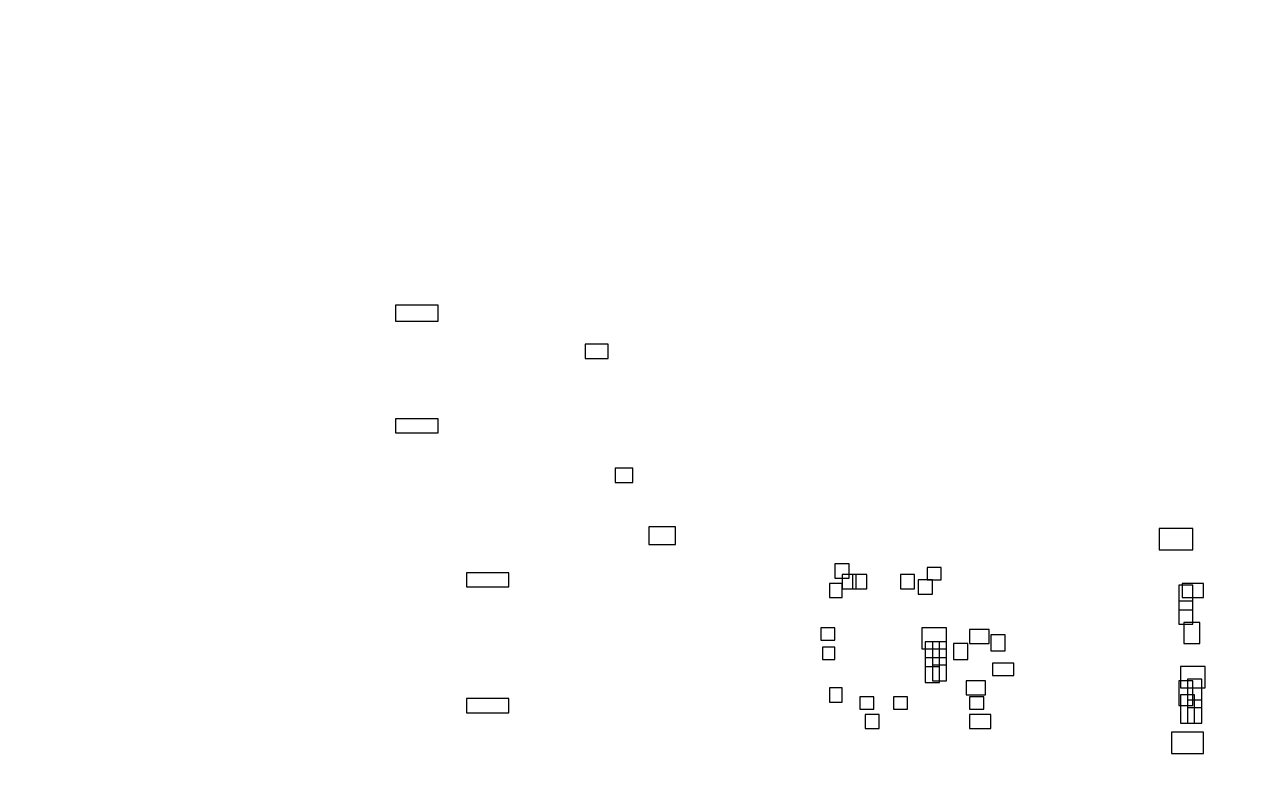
# Model space of a CAD drawing. Extents: x 60 to 527, y 203 to 810.
# Drawn here: x 61.3 to 306.1, y 658.4 to 810.2 of the extents above; entities that cross this region are included whole.
import ezdxf

# ---------------------------------------------------------------- set-up
doc = ezdxf.new("R2010")
doc.units = 0
doc.header["$MEASUREMENT"] = 0
doc.layers.add('C00-00-00-BLACK', color=7, linetype='Continuous')

msp = doc.modelspace()

# ---------------------------------------------------------------- linework, layer by layer
at = {"layer": 'C00-00-00-BLACK', "const_width": 0.0423}
msp.add_lwpolyline([(61.284, 623.316), (61.284, 810.133), (526.697, 810.133), (527.036, 337.355)], dxfattribs=at)
at = {"layer": 'C00-00-00-BLACK'}
for points in [[(135.114, 751.064), (143.581, 751.064), (143.581, 754.239), (135.114, 754.239), (135.114, 751.064)], [(172.861, 743.656), (177.447, 743.656), (177.447, 746.478), (172.861, 746.478), (172.861, 743.656)], [(135.114, 728.839), (143.581, 728.839), (143.581, 731.661), (135.114, 731.661), (135.114, 728.839)], [(178.858, 718.961), (182.386, 718.961), (182.386, 721.783), (178.858, 721.783), (178.858, 718.961)], [(185.561, 706.614), (190.853, 706.614), (190.853, 710.142), (185.561, 710.142), (185.561, 706.614)], [(287.161, 705.556), (293.864, 705.556), (293.864, 709.789), (287.161, 709.789), (287.161, 705.556)], [(149.225, 698.147), (157.692, 698.147), (157.692, 700.969), (149.225, 700.969), (149.225, 698.147)], [(222.603, 699.911), (225.425, 699.911), (225.425, 702.733), (222.603, 702.733), (222.603, 699.911)], [(224.014, 697.794), (226.836, 697.794), (226.836, 700.617), (224.014, 700.617), (224.014, 697.794)], [(226.131, 697.794), (228.953, 697.794), (228.953, 700.617), (226.131, 700.617), (226.131, 697.794)], [(235.656, 697.794), (238.478, 697.794), (238.478, 700.617), (235.656, 700.617), (235.656, 697.794)], [(240.947, 699.558), (243.769, 699.558), (243.769, 702.028), (240.947, 702.028), (240.947, 699.558)], [(221.544, 696.031), (224.014, 696.031), (224.014, 698.853), (221.544, 698.853), (221.544, 696.031)], [(239.183, 696.736), (242.006, 696.736), (242.006, 699.558), (239.183, 699.558), (239.183, 696.736)], [(291.042, 693.561), (293.864, 693.561), (293.864, 698.5), (291.042, 698.5), (291.042, 693.561)], [(291.747, 696.031), (295.981, 696.031), (295.981, 698.853), (291.747, 698.853), (291.747, 696.031)], [(291.042, 690.739), (293.864, 690.739), (293.864, 695.325), (291.042, 695.325), (291.042, 690.739)], [(292.1, 686.858), (295.275, 686.858), (295.275, 691.092), (292.1, 691.092), (292.1, 686.858)], [(219.781, 687.564), (222.603, 687.564), (222.603, 690.033), (219.781, 690.033), (219.781, 687.564)], [(239.889, 685.8), (244.828, 685.8), (244.828, 690.033), (239.889, 690.033), (239.889, 685.8)], [(249.414, 686.858), (253.294, 686.858), (253.294, 689.681), (249.414, 689.681), (249.414, 686.858)], [(253.647, 685.447), (256.469, 685.447), (256.469, 688.622), (253.647, 688.622), (253.647, 685.447)], [(220.133, 683.683), (222.603, 683.683), (222.603, 686.153), (220.133, 686.153), (220.133, 683.683)], [(240.594, 682.272), (243.417, 682.272), (243.417, 687.211), (240.594, 687.211), (240.594, 682.272)], [(242.006, 682.625), (244.828, 682.625), (244.828, 687.211), (242.006, 687.211), (242.006, 682.625)], [(246.239, 683.683), (249.061, 683.683), (249.061, 686.858), (246.239, 686.858), (246.239, 683.683)], [(240.594, 679.097), (243.417, 679.097), (243.417, 684.036), (240.594, 684.036), (240.594, 679.097)], [(242.006, 679.45), (244.828, 679.45), (244.828, 684.036), (242.006, 684.036), (242.006, 679.45)], [(254, 680.508), (258.233, 680.508), (258.233, 682.978), (254, 682.978), (254, 680.508)], [(291.394, 678.039), (296.333, 678.039), (296.333, 682.272), (291.394, 682.272), (291.394, 678.039)], [(248.708, 676.628), (252.589, 676.628), (252.589, 679.45), (248.708, 679.45), (248.708, 676.628)], [(291.042, 674.511), (293.864, 674.511), (293.864, 679.45), (291.042, 679.45), (291.042, 674.511)], [(292.806, 674.158), (295.628, 674.158), (295.628, 679.803), (292.806, 679.803), (292.806, 674.158)], [(149.225, 673.1), (157.692, 673.1), (157.692, 675.922), (149.225, 675.922), (149.225, 673.1)], [(221.544, 675.217), (224.014, 675.217), (224.014, 678.039), (221.544, 678.039), (221.544, 675.217)], [(227.542, 673.806), (230.364, 673.806), (230.364, 676.275), (227.542, 676.275), (227.542, 673.806)], [(234.244, 673.806), (237.067, 673.806), (237.067, 676.275), (234.244, 676.275), (234.244, 673.806)], [(249.414, 673.806), (252.236, 673.806), (252.236, 676.275), (249.414, 676.275), (249.414, 673.806)], [(291.394, 670.983), (294.217, 670.983), (294.217, 676.628), (291.394, 676.628), (291.394, 670.983)], [(292.806, 670.983), (295.628, 670.983), (295.628, 675.569), (292.806, 675.569), (292.806, 670.983)], [(228.6, 669.925), (231.422, 669.925), (231.422, 672.747), (228.6, 672.747), (228.6, 669.925)], [(249.414, 669.925), (253.647, 669.925), (253.647, 672.747), (249.414, 672.747), (249.414, 669.925)], [(289.631, 664.986), (295.981, 664.986), (295.981, 669.219), (289.631, 669.219), (289.631, 664.986)]]:
    msp.add_lwpolyline(points, close=True, dxfattribs=at)

doc.saveas('drawing.dxf')
